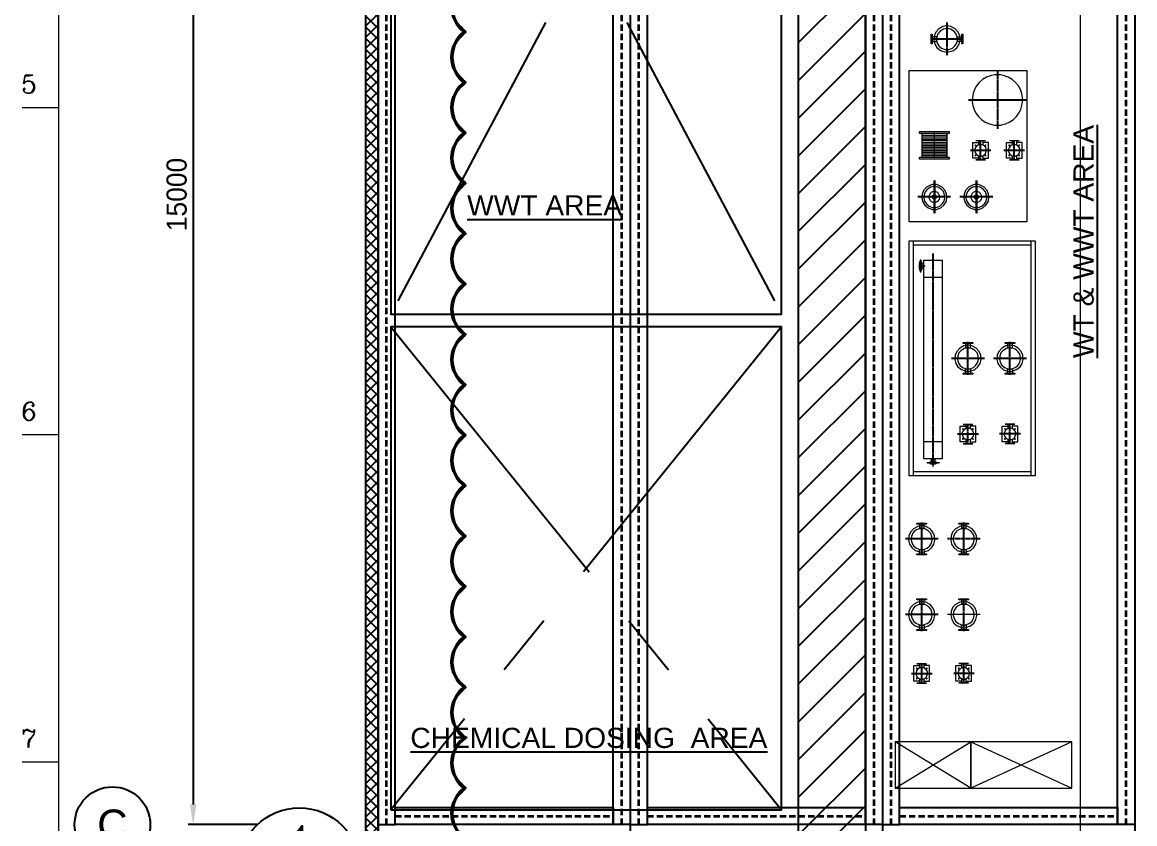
# Model space of a CAD drawing. Header units: millimetres. Extents: x -300 to 383236, y -195106 to -144646.
# Drawn here: x 760 to 13993, y -173691 to -164152 of the extents above; entities that cross this region are included whole.
import ezdxf
from ezdxf.enums import TextEntityAlignment as Align

# ---------------------------------------------------------------- set-up
doc = ezdxf.new("R2010")
doc.units = ezdxf.units.MM
doc.header["$LTSCALE"] = 60
doc.set_wipeout_variables(frame=1)
for name, pattern in [('CENTER', [2, 1.25, -0.25, 0.25, -0.25]), ('CENTER2', [28.575, 19.05, -3.175, 3.175, -3.175]), ('HIDDEN', [0.375, 0.25, -0.125]), ('PDF_IMPORT', [1, 0.8, -0.2])]:
    doc.linetypes.add(name, pattern=pattern)
doc.layers.get('Defpoints').update_dxf_attribs({"color": 140})
for name, color, linetype in [('1', 7, 'Continuous'), ('1CEN', 20, 'CENTER'), ('1ST FL_SIDE-WALL', 8, 'Continuous'), ('AA-XXXX-SYMB', 7, 'Continuous'), ('C_TEXT_01', 2, 'Continuous'), ('CENTER', 1, 'CENTER2'), ('CONTAINER', 2, 'Continuous'), ('DIM', 7, 'Continuous'), ('DIM-SCALE', 7, 'Continuous'), ('PDF7_형상', 7, 'Continuous'), ('STEEL', 3, 'Continuous')]:
    doc.layers.add(name, color=color, linetype=linetype)
for name, color, linetype, lineweight in [('C_REV', 4, 'Continuous', 50), ('EQUIPMENT', 253, 'Continuous', 0), ('TAN-TIT', 30, 'Continuous', 0), ('TEXT', 3, 'Continuous', 0)]:
    doc.layers.add(name, color=color, linetype=linetype, lineweight=lineweight)
doc.styles.add('ArchiLab', font='')
doc.styles.add('Arial', font='arial.ttf')
doc.styles.add('COM', font='COMPLEX', dxfattribs={"height": 5})
doc.styles.add('GHS', font='romans.shx', dxfattribs={"width": 0.8, "bigfont": 'ghs.shx'})
doc.styles.add('돋움', font='')
doc.styles.get('ArchiLab').set_extended_font_data('Dotum')
doc.styles.get('돋움').set_extended_font_data('Dotum')
doc.dimstyles.new('일반도면_0060', dxfattribs={"dimtxt": 240, "dimasz": 240, "dimexe": 60, "dimexo": 300, "dimgap": 75, "dimtad": 1, "dimdec": 0, "dimzin": 0, "dimdsep": 46, "dimtxsty": '돋움', "dimcen": -300, "dimclrd": 7, "dimclre": 7, "dimclrt": 2, "dimadec": 8, "dimazin": 0, "dimtfac": 1, "dimtdec": 0, "dimtix": 1, "dimtmove": 2, "dimatfit": 3, "dimfxl": 1, "dimtolj": 1, "dimtzin": 0, "dimarcsym": 0})

# ---------------------------------------------------------------- blocks, each defined once
blk = doc.blocks.new('A$C44261593')
h = blk.add_hatch()
h.set_pattern_fill('ANSI31', color=253, scale=100)
h.set_pattern_definition([(45, (0, -50460), (-224.5064, 224.5064), [])])
edge = h.paths.add_edge_path()
edge.add_line((-58347, -14256), (-58347, -14056))
edge.add_line((-58347, -14056), (-57547, -14056))
edge.add_line((-57547, -14056), (-57547, -15056))
edge.add_line((-57547, -15056), (-60547, -15056))
edge.add_line((-60547, -15056), (-60547, -31056))
edge.add_line((-60547, -31056), (-57647, -31056))
edge.add_line((-57647, -31056), (-57647, -32268))
edge.add_line((-57647, -32268), (-43347, -32268))
edge.add_line((-43347, -32268), (-43347, -29256))
edge.add_line((-43347, -29256), (-34347, -29256))
edge.add_line((-34347, -29256), (-34347, -14206))
edge.add_line((-34347, -14206), (-33547, -14206))
edge.add_line((-33547, -14206), (-33547, -29256))
edge.add_line((-33547, -29256), (-30497, -29256))
edge.add_line((-30497, -29256), (-30497, -30056))
edge.add_line((-30497, -30056), (-30547, -30056))
edge.add_line((-30547, -30056), (-30547, -34906))
edge.add_line((-30547, -34906), (-30569, -34906))
edge.add_arc((-31590, -35134), 1046, 12.5777, 76.5787)
edge.add_line((-31347, -34117), (-31347, -30056))
edge.add_line((-31347, -30056), (-42547, -30056))
edge.add_line((-42547, -30056), (-42547, -34906))
edge.add_line((-42547, -34906), (-43347, -34906))
edge.add_line((-43347, -34906), (-43347, -33068))
edge.add_line((-43347, -33068), (-57647, -33068))
edge.add_line((-57647, -33068), (-57647, -34906))
edge.add_line((-57647, -34906), (-58447, -34906))
edge.add_line((-58447, -34906), (-58447, -31856))
edge.add_line((-58447, -31856), (-66197, -31856))
edge.add_line((-66197, -31856), (-66197, -31056))
edge.add_line((-66197, -31056), (-61347, -31056))
edge.add_line((-61347, -31056), (-61347, -14256))
edge.add_line((-61347, -14256), (-58347, -14256))
at = {"color": 253}
for p, q in [((-61347, -31056), (-61347, -14256)), ((-60547, -31056), (-60547, -15056))]:
    blk.add_line(p, q, dxfattribs=at)
blk = doc.blocks.new('*D56')
at = {"layer": 'Defpoints', "color": 0, "transparency": 16777216}
for p in [(3993, -158702), (2793, -173702), (3993, -173702)]:
    blk.add_point(p, dxfattribs=at)
at = {"layer": 'DIM-SCALE', "color": 7, "lineweight": -2, "transparency": 16777216}
for p, q in [((3693, -158702), (2733, -158702)), ((2793, -158942), (2793, -173462)), ((3693, -173702), (2733, -173702))]:
    blk.add_line(p, q, dxfattribs=at)
at = {"layer": 'DIM-SCALE', "color": 7, "transparency": 16777216}
for points in [[(2753, -158942), (2833, -158942), (2793, -158702)], [(2753, -173462), (2833, -173462), (2793, -173702)]]:
    blk.add_solid(points, dxfattribs=at)
at = {"layer": 'DIM-SCALE', "color": 2, "transparency": 16777216, "insert": (2598, -166202), "char_height": 240, "attachment_point": 5, "rotation": 90, "style": '돋움'}
blk.add_mtext('\\A1;15000', dxfattribs=at)
blk = doc.blocks.new('A$C1F841B1D')
blk.add_wipeout([(207.3, 585.3), (300, 600), (392.7, 585.3), (476.3, 542.7), (542.7, 476.3), (585.3, 392.7), (600, 300), (585.3, 207.3), (542.7, 123.7), (476.3, 57.3), (392.7, 14.7), (300, 0), (207.3, 14.7), (123.7, 57.3), (57.3, 123.7), (14.7, 207.3), (0, 300), (14.7, 392.7), (57.3, 476.3), (123.7, 542.7)])
at = {"layer": 'AA-XXXX-SYMB'}
blk.add_line((0, 300), (600, 300), dxfattribs=at)
blk.add_circle((300, 300), 300, dxfattribs=at)
at = {"layer": 'AA-XXXX-SYMB', "color": 3, "linetype": 'Continuous', "style": 'ArchiLab'}
for tag, p in [('NO', (307.7, 357.8)), ('MARK', (308.1, 91.4))]:
    blk.add_attdef(tag, text='', height=150, dxfattribs=at).set_placement(p, align=Align.CENTER)
blk = doc.blocks.new('15M')
at = {"linetype": 'HIDDEN', "ltscale": 5}
for p, q in [((-110087, -152171), (-95087, -152171)), ((-110087, -152179), (-95087, -152179)), ((-109989, -152276), (-109989, -154870)), ((-109982, -152276), (-109982, -154870)), ((-95192, -152276), (-95192, -154870)), ((-95185, -152276), (-95185, -154870)), ((-110087, -154968), (-95087, -154968)), ((-110087, -154976), (-95087, -154976))]:
    blk.add_line(p, q, dxfattribs=at)
for points in [[(-110087, -152276), (-95087, -152276), (-95087, -152073), (-110087, -152073)], [(-109884, -154870), (-110087, -154870), (-110087, -152276), (-109884, -152276)], [(-95290, -154870), (-95087, -154870), (-95087, -152276), (-95290, -152276)], [(-110087, -154870), (-95087, -154870), (-95087, -155073), (-110087, -155073)]]:
    blk.add_lwpolyline(points, close=True)
blk = doc.blocks.new('BORDER')
at = {"layer": 'TAN-TIT'}
for p, q in [((4977, 164680), (4977, 3520)), ((4977, 99787), (3534, 99787)), ((4977, 86808), (3534, 86808)), ((4977, 73830), (3534, 73830))]:
    blk.add_line(p, q, dxfattribs=at)
at = {"layer": 'TAN-TIT', "style": 'COM'}
for s, p in [('5', (4111, 100364)), ('6', (4111, 87385)), ('7', (4111, 74406))]:
    blk.add_text(s, height=721, dxfattribs=at).set_placement(p, align=Align.RIGHT)

msp = doc.modelspace()

# ---------------------------------------------------------------- hatches: boundary and pattern name
at = {"layer": '1ST FL_SIDE-WALL'}
h = msp.add_hatch(dxfattribs=at)
h.set_pattern_fill('ANSI37', color=252, scale=750, angle=-90)
h.set_pattern_definition([(315, (0, 0), (66.29126, 66.29126), []), (45, (0, 0), (-66.29126, 66.29126), [])])
h.paths.add_polyline_path([(4993, -179702.1), (4993, -158702.1), (40993, -158702.1), (40993, -173702.1), (46993, -173702.1), (46993, -176702.1), (55993, -176702.1), (55993, -176552.1), (47143, -176552.1), (47143, -173552.1), (41143, -173552.1), (41143, -158552.1), (4843, -158552.1), (4843, -179852.1), (37843, -179852.1), (37843, -185852.1), (56143, -185852.1), (56143, -179702.1), (55993, -179702.1), (55993, -185702.1), (37993, -185702.1), (37993, -179702.1)])

# ---------------------------------------------------------------- linework, layer by layer
at = {"color": 7}
for points in [[(9793, -158852.1), (5143, -158852.1), (5143, -167627.1), (9793, -167627.1)], [(5143, -173524.1), (9793, -173524.1), (9793, -167777.1), (5143, -167777.1)]]:
    msp.add_lwpolyline(points, close=True, dxfattribs=at)
at = {"layer": '1CEN', "color": 1, "ltscale": 50}
for p, q in [((4993, -154202.1), (4993, -183702.1)), ((7993, -154202.1), (7993, -183702.1)), ((10993, -154202.1), (10993, -183702.1)), ((13993, -154202.1), (13993, -183702.1)), ((9793, -158852.1), (5143, -167627.1)), ((5143, -158852.1), (9793, -167627.1)), ((9793, -167777.1), (5143, -173524.1)), ((5143, -167777.1), (9793, -173524.1))]:
    msp.add_line(p, q, dxfattribs=at)
at = {"layer": '1ST FL_SIDE-WALL', "color": 3}
msp.add_lwpolyline([(55993, -176702.1), (55993, -176552.1), (47143, -176552.1), (47143, -173552.1), (41143, -173552.1), (41143, -158552.1), (4843, -158552.1), (4843, -179852.1), (37843, -179852.1), (37843, -185852.1), (56143, -185852.1), (56143, -179702.1), (55993, -179702.1), (55993, -185702.1), (37993, -185702.1), (37993, -179702.1), (4993, -179702.1), (4993, -158702.1), (40993, -158702.1), (40993, -173702.1), (46993, -173702.1), (46993, -176702.1), (55993, -176702.1)], dxfattribs=at)
at = {"layer": 'C_REV'}
msp.add_lwpolyline([(6026.5, -173867.1, -0.5205671), (6026.5, -173267.1, -0.5205671), (6026.5, -172667.1, -0.5205671), (6026.5, -172067.1, -0.5205671), (6026.5, -171467.1, -0.5205671), (6026.5, -170867.1, -0.5205671), (6026.5, -170267.1, -0.5205671), (6026.5, -169667.1, -0.5205671), (6026.5, -169067.1, -0.5205671), (6026.5, -168467.1, -0.5205671), (6026.5, -167867.1, -0.5205671), (6026.5, -167267.1, -0.5205671), (6026.5, -166667.1, -0.5205671), (6026.5, -166067.1, -0.5205671), (6026.5, -165467.1, -0.5205671), (6026.5, -164867.1, -0.5205671), (6026.5, -164267.1, -0.5205671), (6026.5, -163667.1, -0.5205671)], format="xyb", dxfattribs=at)
at = {"layer": 'CENTER', "color": 253, "ltscale": 0.001}
for points in [[(11759.7, -164156.6), (11759.7, -164546.9)], [(11954.4, -164352.3), (11564, -164352.3)], [(12358.8, -164732.9), (12358.8, -165421.8)], [(12014.9, -165076.8), (12703.7, -165076.8)], [(12159.8, -165792.7), (12159.8, -165561.3)], [(12558.8, -165792.7), (12558.8, -165561.3)], [(12282, -165677), (12036.5, -165677)], [(12682.1, -165677), (12436.6, -165677)], [(11805.1, -166231.7), (11413.7, -166231.7)], [(12304.7, -166231.7), (11914.3, -166231.7)], [(11594.3, -169439.1), (11594.3, -166905.4)], [(12009.5, -168346.9), (12009.5, -167956.5)], [(12509.1, -168346.9), (12509.1, -167956.5)], [(12204.1, -168152.2), (11813.8, -168152.2)], [(12704.8, -168152.2), (12314.4, -168152.2)], [(12009.5, -169167.6), (12009.5, -168936.2)], [(12509.1, -169167.6), (12509.1, -168936.2)], [(11886.2, -169051.9), (12132.8, -169051.9)], [(12632.4, -169051.9), (12385.8, -169051.9)], [(11459.1, -170497.7), (11459.1, -170106.3)], [(11959.8, -170497.7), (11959.8, -170106.3)], [(11654.8, -170302), (11264.4, -170302)], [(12154.4, -170302), (11764, -170302)], [(11459.1, -171397.4), (11459.1, -171007.1)], [(11959.8, -171397.4), (11959.8, -171007.1)], [(11654.8, -171201.7), (11264.4, -171201.7)], [(11459.1, -172018.1), (11459.1, -171785.7)], [(11959.8, -172018.1), (11959.8, -171785.7)], [(11335.8, -171902.4), (11582.4, -171902.4)], [(12082, -171902.4), (11836.5, -171902.4)]]:
    msp.add_lwpolyline(points, dxfattribs=at)
for points in [[(11609.4, -166037.1), (11609.4, -166427.4)], [(12109, -166037.1), (12109, -166427.4)]]:
    msp.add_lwpolyline(points, close=True, dxfattribs=at)
at = {"layer": 'CONTAINER', "const_width": 10}
for points in [[(4993, -158702.1), (7993, -158702.1), (7993, -173702.1), (4993, -173702.1)], [(10993, -158702.1), (7993, -158702.1), (7993, -173702.1), (10993, -173702.1)], [(10993, -158702.1), (13993, -158702.1), (13993, -173702.1), (10993, -173702.1)]]:
    msp.add_lwpolyline(points, close=True, dxfattribs=at)
at = {"layer": 'DIM'}
msp.add_circle((1833, -173702.1), 450, dxfattribs=at)
at = {"layer": 'EQUIPMENT'}
msp.add_lwpolyline([(13343, -174452.1), (35743, -174452.1), (35743, -157952.1), (13343, -157952.1)], close=True, dxfattribs=at)
at = {"layer": 'EQUIPMENT', "lineweight": 20}
for points in [[(11807.3, -164203.1), (11783.5, -164197.7), (11759.7, -164195.5), (11734.8, -164197.7), (11711, -164203.1)], [(11584.5, -164304.7), (11569.4, -164304.7)], [(11583.4, -164379.3), (11634.3, -164379.3), (11634.3, -164324.2), (11583.4, -164324.2)], [(11801.9, -164234.4), (11781.3, -164229), (11759.7, -164226.9), (11738.1, -164229), (11716.4, -164234.4)], [(11936, -164379.3), (11884.1, -164379.3), (11884.1, -164324.2), (11936, -164324.2)], [(11933.8, -164304.7), (11948.9, -164304.7)], [(11636.4, -164352.3), (11569.4, -164352.3)], [(11584.5, -164398.8), (11569.4, -164398.8)], [(11738.1, -164475.6), (11759.7, -164476.7), (11781.3, -164475.6)], [(11881.9, -164352.3), (11948.9, -164352.3)], [(11933.8, -164398.8), (11948.9, -164398.8)], [(11734.8, -164505.8), (11759.7, -164508), (11783.5, -164505.8)], [(12431.2, -164785.9), (12395.6, -164779.4), (12358.8, -164777.3), (12323.1, -164779.4), (12287.4, -164785.9)], [(12323.1, -165375.3), (12358.8, -165377.4), (12395.6, -165375.3)], [(11459.1, -165476.9), (11459.1, -165757)], [(11459.1, -165497.5), (11759.7, -165497.5)], [(11459.1, -165516.9), (11759.7, -165516.9)], [(11459.1, -165537.5), (11759.7, -165537.5)], [(11609.4, -165781.9), (11609.4, -165452.1)], [(11459.1, -165556.9), (11759.7, -165556.9)], [(11459.1, -165577.5), (11759.7, -165577.5)], [(11459.1, -165597), (11759.7, -165597)], [(11459.1, -165617.5), (11759.7, -165617.5)], [(11459.1, -165637), (11759.7, -165637)], [(11459.1, -165657.5), (11759.7, -165657.5)], [(12133.9, -165770), (12065.7, -165770), (12065.7, -165584), (12133.9, -165584)], [(12091.7, -165617.5), (12107.9, -165617.5)], [(12100.3, -165609.9), (12100.3, -165625.1)], [(12217.1, -165561.3), (12101.4, -165561.3)], [(12217.1, -165563.4), (12101.4, -165563.4)], [(12189, -165615.3), (12175, -165609.9), (12159.8, -165607.8), (12143.6, -165609.9), (12129.5, -165615.3)], [(12133.9, -165563.4), (12133.9, -165613.2)], [(12184.7, -165563.4), (12184.7, -165613.2)], [(12184.7, -165770), (12252.8, -165770), (12252.8, -165584), (12184.7, -165584)], [(12210.6, -165617.5), (12226.9, -165617.5)], [(12218.2, -165609.9), (12218.2, -165625.1)], [(12534, -165770), (12465.8, -165770), (12465.8, -165584), (12534, -165584)], [(12491.8, -165617.5), (12508, -165617.5)], [(12500.4, -165609.9), (12500.4, -165625.1)], [(12617.2, -165561.3), (12501.5, -165561.3)], [(12617.2, -165563.4), (12501.5, -165563.4)], [(12589.1, -165615.3), (12575.1, -165609.9), (12558.8, -165607.8), (12543.7, -165609.9), (12529.6, -165615.3)], [(12534, -165563.4), (12534, -165613.2)], [(12584.8, -165563.4), (12584.8, -165613.2)], [(12584.8, -165770), (12652.9, -165770), (12652.9, -165584), (12584.8, -165584)], [(12610.7, -165617.5), (12627, -165617.5)], [(12618.3, -165609.9), (12618.3, -165625.1)], [(11459.1, -165677), (11759.7, -165677)], [(11459.1, -165697.5), (11759.7, -165697.5)], [(11459.1, -165717), (11759.7, -165717)], [(11459.1, -165737.5), (11759.7, -165737.5)], [(12091.7, -165736.5), (12107.9, -165736.5)], [(12100.3, -165744), (12100.3, -165728.9)], [(12217.1, -165790.5), (12101.4, -165790.5)], [(12217.1, -165792.7), (12101.4, -165792.7)], [(12133.9, -165740.8), (12133.9, -165790.5)], [(12143.6, -165744), (12159.8, -165746.2), (12175, -165744)], [(12184.7, -165740.8), (12184.7, -165790.5)], [(12210.6, -165736.5), (12226.9, -165736.5)], [(12218.2, -165744), (12218.2, -165728.9)], [(12491.8, -165736.5), (12508, -165736.5)], [(12500.4, -165744), (12500.4, -165728.9)], [(12617.2, -165790.5), (12501.5, -165790.5)], [(12617.2, -165792.7), (12501.5, -165792.7)], [(12534, -165740.8), (12534, -165790.5)], [(12543.7, -165744), (12558.8, -165746.2), (12575.1, -165744)], [(12584.8, -165740.8), (12584.8, -165790.5)], [(12610.7, -165736.5), (12627, -165736.5)], [(12618.3, -165744), (12618.3, -165728.9)], [(11655.9, -166089), (11633.2, -166083.6), (11609.4, -166082.5), (11585.6, -166083.6), (11562.9, -166089)], [(11651.6, -166114.9), (11631, -166109.5), (11609.4, -166107.4), (11587.8, -166109.5), (11566.1, -166114.9)], [(11641.8, -166175.5), (11625.6, -166169), (11609.4, -166166.8), (11592.1, -166169), (11577, -166175.5)], [(12155.5, -166089), (12132.8, -166083.6), (12109, -166082.5), (12086.3, -166083.6), (12062.5, -166089)], [(12152.2, -166114.9), (12130.6, -166109.5), (12109, -166107.4), (12087.4, -166109.5), (12066.8, -166114.9)], [(12141.4, -166175.5), (12126.3, -166169), (12109, -166166.8), (12092.8, -166169), (12076.5, -166175.5)], [(11592.1, -166294.4), (11609.4, -166297.7), (11625.6, -166294.4)], [(12092.8, -166294.4), (12109, -166297.7), (12126.3, -166294.4)], [(11585.6, -166379.9), (11609.4, -166382), (11633.2, -166379.9)], [(11587.8, -166355), (11609.4, -166357.2), (11631, -166355)], [(12086.3, -166379.9), (12109, -166382), (12132.8, -166379.9)], [(12087.4, -166355), (12109, -166357.2), (12130.6, -166355)], [(11431, -167082.8), (11461.2, -167082.8), (11458, -167082.8), (11455.8, -167083.8), (11454.8, -167087.1), (11454.8, -167093.6), (11451.5, -167114.1), (11449.3, -167116.3), (11446.1, -167118.4), (11442.9, -167116.3), (11441.8, -167114.1), (11438.5, -167093.6), (11438.5, -167087.1), (11437.5, -167083.8), (11434.2, -167082.8), (11431, -167082.8), (11431, -167023.3), (11434.2, -167023.3), (11437.5, -167022.2), (11438.5, -167019), (11438.5, -167013.6), (11438.5, -167012.5), (11441.8, -166991.9), (11442.9, -166988.7), (11446.1, -166987.6), (11449.3, -166988.7), (11451.5, -166991.9), (11454.8, -167012.5), (11454.8, -167019), (11455.8, -167022.2), (11458, -167023.3), (11461.2, -167023.3), (11431, -167023.3)], [(11446.1, -166976.8), (11446.1, -167129.3)], [(11431, -167052.5), (11501.3, -167052.5)], [(11437.5, -167002.7), (11455.8, -167002.7)], [(11437.5, -167103.3), (11455.8, -167103.3)], [(11438.5, -167008.1), (11453.7, -167008.1)], [(11438.5, -167097.9), (11453.7, -167097.9)], [(11440.7, -166996.3), (11451.5, -166996.3)], [(11440.7, -167109.8), (11451.5, -167109.8)], [(11441.8, -167082.8), (11441.8, -167023.3)], [(11486.1, -167028.7), (11446.1, -167028.7), (11446.1, -167077.4), (11486.1, -167077.4)], [(11451.5, -167082.8), (11451.5, -167023.3)], [(11461.2, -167023.3), (11461.2, -167082.8)], [(11486.1, -167187.7), (11702.4, -167187.7)], [(12057.1, -168003), (12033.3, -167997.6), (12009.5, -167995.4), (11984.6, -167997.6), (11960.8, -168003)], [(11961.9, -167978.1), (11961.9, -167963)], [(12051.7, -168034.4), (12031.1, -168029), (12009.5, -168026.8), (11987.9, -168029), (11966.2, -168034.4)], [(11981.4, -167976), (11981.4, -168026.8), (12037.6, -168026.8), (12037.6, -167976)], [(12009.5, -168029), (12009.5, -167963)], [(12056, -167978.1), (12056, -167963)], [(12557.8, -168003), (12534, -167997.6), (12509.1, -167995.4), (12485.3, -167997.6), (12461.5, -168003)], [(12462.6, -167978.1), (12462.6, -167963)], [(12481, -167976), (12481, -168026.8), (12537.2, -168026.8), (12537.2, -167976)], [(12509.1, -168029), (12509.1, -167963)], [(12556.7, -167978.1), (12556.7, -167963)], [(11981.4, -168328.5), (11981.4, -168276.6), (12037.6, -168276.6), (12037.6, -168328.5)], [(11984.6, -168305.8), (12009.5, -168308), (12033.3, -168305.8)], [(11987.9, -168275.5), (12009.5, -168276.6), (12031.1, -168275.5)], [(12009.5, -168275.5), (12009.5, -168341.5)], [(12481, -168328.5), (12481, -168276.6), (12537.2, -168276.6), (12537.2, -168328.5)], [(12485.3, -168305.8), (12509.1, -168308), (12534, -168305.8)], [(12509.1, -168275.5), (12509.1, -168341.5)], [(11961.9, -168326.3), (11961.9, -168341.5)], [(12056, -168326.3), (12056, -168341.5)], [(12462.6, -168326.3), (12462.6, -168341.5)], [(12556.7, -168326.3), (12556.7, -168341.5)], [(11984.6, -169144.9), (11916.5, -169144.9), (11916.5, -168958.9), (11984.6, -168958.9)], [(11951.1, -168936.2), (12066.8, -168936.2)], [(11951.1, -168938.4), (12066.8, -168938.4)], [(11984.6, -168938.4), (11984.6, -168988.1)], [(12034.4, -168938.4), (12034.4, -168988.1)], [(12034.4, -169144.9), (12102.5, -169144.9), (12102.5, -168958.9), (12034.4, -168958.9)], [(12484.2, -169144.9), (12416.1, -169144.9), (12416.1, -168958.9), (12484.2, -168958.9)], [(12567.5, -168936.2), (12451.8, -168936.2)], [(12567.5, -168938.4), (12451.8, -168938.4)], [(12484.2, -168938.4), (12484.2, -168988.1)], [(12534, -168938.4), (12534, -168988.1)], [(12534, -169144.9), (12602.1, -169144.9), (12602.1, -168958.9), (12534, -168958.9)], [(11957.6, -168992.5), (11942.5, -168992.5)], [(11957.6, -169111.4), (11942.5, -169111.4)], [(11950, -168984.9), (11950, -169000)], [(11950, -169119), (11950, -169103.8)], [(12038.7, -168990.3), (12024.6, -168984.9), (12009.5, -168982.7), (11994.4, -168984.9), (11979.2, -168990.3)], [(12076.5, -168992.5), (12060.3, -168992.5)], [(12076.5, -169111.4), (12060.3, -169111.4)], [(12069, -168984.9), (12069, -169000)], [(12069, -169119), (12069, -169103.8)], [(12442, -168992.5), (12457.2, -168992.5)], [(12442, -169111.4), (12457.2, -169111.4)], [(12449.6, -168984.9), (12449.6, -169000)], [(12449.6, -169119), (12449.6, -169103.8)], [(12539.4, -168990.3), (12524.2, -168984.9), (12509.1, -168982.7), (12494, -168984.9), (12479.9, -168990.3)], [(12561, -168992.5), (12576.1, -168992.5)], [(12561, -169111.4), (12576.1, -169111.4)], [(12568.6, -168984.9), (12568.6, -169000)], [(12568.6, -169119), (12568.6, -169103.8)], [(11486.1, -169140.6), (11702.4, -169140.6)], [(11951.1, -169166.6), (12066.8, -169166.6)], [(11951.1, -169167.6), (12066.8, -169167.6)], [(11984.6, -169115.7), (11984.6, -169166.6)], [(11994.4, -169119), (12009.5, -169121.1), (12024.6, -169119)], [(12034.4, -169115.7), (12034.4, -169166.6)], [(12567.5, -169166.6), (12451.8, -169166.6)], [(12567.5, -169167.6), (12451.8, -169167.6)], [(12484.2, -169115.7), (12484.2, -169166.6)], [(12494, -169119), (12509.1, -169121.1), (12524.2, -169119)], [(12534, -169115.7), (12534, -169166.6)], [(11570.5, -169346.1), (11570.5, -169395.8), (11618, -169395.8), (11618, -169355.8), (11570.5, -169355.8)], [(11618, -169346.1), (11618, -169355.8)], [(11669.9, -169395.8), (11518.6, -169395.8)], [(11564, -169380.7), (11564, -169411), (11564, -169407.7), (11562.9, -169405.6), (11560.7, -169404.5), (11554.2, -169404.5), (11554.2, -169403.4), (11533.7, -169401.2), (11530.5, -169399.1), (11529.4, -169395.8), (11530.5, -169392.6), (11533.7, -169391.5), (11554.2, -169388.2), (11560.7, -169388.2), (11562.9, -169387.2), (11564, -169383.9), (11564, -169380.7), (11624.5, -169380.7), (11624.5, -169383.9), (11625.6, -169387.2), (11627.8, -169388.2), (11634.3, -169388.2), (11654.8, -169391.5), (11658.1, -169392.6), (11659.1, -169395.8), (11658.1, -169399.1), (11654.8, -169401.2), (11634.3, -169403.4), (11634.3, -169404.5), (11627.8, -169404.5), (11625.6, -169405.6), (11624.5, -169407.7), (11624.5, -169411), (11624.5, -169380.7)], [(11538, -169390.4), (11538, -169401.2)], [(11543.4, -169387.2), (11543.4, -169404.5)], [(11549.9, -169388.2), (11549.9, -169403.4)], [(11564, -169391.5), (11624.5, -169391.5)], [(11564, -169401.2), (11624.5, -169401.2)], [(11624.5, -169411), (11564, -169411)], [(11638.6, -169388.2), (11638.6, -169403.4)], [(11645.1, -169387.2), (11645.1, -169404.5)], [(11650.5, -169390.4), (11650.5, -169401.2)], [(11507.7, -170153.9), (11484, -170147.4), (11459.1, -170145.2), (11435.3, -170147.4), (11411.5, -170153.9)], [(11412.6, -170127.9), (11412.6, -170112.8)], [(11431, -170125.7), (11431, -170176.6), (11487.2, -170176.6), (11487.2, -170125.7)], [(11459.1, -170178.7), (11459.1, -170112.8)], [(11506.7, -170127.9), (11506.7, -170112.8)], [(12007.3, -170153.9), (11983.5, -170147.4), (11959.8, -170145.2), (11934.9, -170147.4), (11911.1, -170153.9)], [(11912.2, -170127.9), (11912.2, -170112.8)], [(11931.6, -170125.7), (11931.6, -170176.6), (11986.8, -170176.6), (11986.8, -170125.7)], [(11959.8, -170178.7), (11959.8, -170112.8)], [(12006.3, -170127.9), (12006.3, -170112.8)], [(12001.9, -170184.1), (11981.4, -170178.7), (11959.8, -170176.6), (11937, -170178.7), (11916.5, -170184.1)], [(11431, -170478.3), (11431, -170427.4), (11487.2, -170427.4), (11487.2, -170478.3)], [(11459.1, -170425.3), (11459.1, -170491.2)], [(11931.6, -170478.3), (11931.6, -170427.4), (11986.8, -170427.4), (11986.8, -170478.3)], [(11937, -170425.3), (11959.8, -170427.4), (11981.4, -170425.3)], [(11959.8, -170425.3), (11959.8, -170491.2)], [(11412.6, -170476.1), (11412.6, -170491.2)], [(11435.3, -170456.6), (11459.1, -170457.7), (11484, -170456.6)], [(11506.7, -170476.1), (11506.7, -170491.2)], [(11912.2, -170476.1), (11912.2, -170491.2)], [(11934.9, -170456.6), (11959.8, -170457.7), (11983.5, -170456.6)], [(12006.3, -170476.1), (12006.3, -170491.2)], [(11507.7, -171053.6), (11484, -171048.2), (11459.1, -171046), (11435.3, -171048.2), (11411.5, -171053.6)], [(11412.6, -171027.6), (11412.6, -171012.5)], [(11502.3, -171084.9), (11480.7, -171078.4), (11459.1, -171077.4), (11437.5, -171078.4), (11416.9, -171084.9)], [(11431, -171025.4), (11431, -171077.4), (11487.2, -171077.4), (11487.2, -171025.4)], [(11459.1, -171078.4), (11459.1, -171012.5)], [(11506.7, -171027.6), (11506.7, -171012.5)], [(12007.3, -171053.6), (11983.5, -171048.2), (11959.8, -171046), (11934.9, -171048.2), (11911.1, -171053.6)], [(11912.2, -171027.6), (11912.2, -171012.5)], [(12001.9, -171084.9), (11981.4, -171078.4), (11959.8, -171077.4), (11937, -171078.4), (11916.5, -171084.9)], [(11931.6, -171025.4), (11931.6, -171077.4), (11986.8, -171077.4), (11986.8, -171025.4)], [(11959.8, -171078.4), (11959.8, -171012.5)], [(12006.3, -171027.6), (12006.3, -171012.5)], [(12154.4, -171201.7), (11764, -171201.7)], [(11431, -171378), (11431, -171327.2), (11487.2, -171327.2), (11487.2, -171378)], [(11435.3, -171356.3), (11459.1, -171358.5), (11484, -171356.3)], [(11437.5, -171325), (11459.1, -171327.2), (11480.7, -171325)], [(11459.1, -171325), (11459.1, -171391)], [(11931.6, -171378), (11931.6, -171327.2), (11986.8, -171327.2), (11986.8, -171378)], [(11934.9, -171356.3), (11959.8, -171358.5), (11983.5, -171356.3)], [(11937, -171325), (11959.8, -171327.2), (11981.4, -171325)], [(11959.8, -171325), (11959.8, -171391)], [(11412.6, -171375.8), (11412.6, -171391)], [(11506.7, -171375.8), (11506.7, -171391)], [(11912.2, -171375.8), (11912.2, -171391)], [(12006.3, -171375.8), (12006.3, -171391)], [(11434.2, -171995.4), (11366.1, -171995.4), (11366.1, -171808.4), (11434.2, -171808.4)], [(11407.2, -171843), (11392, -171843)], [(11399.6, -171834.3), (11399.6, -171850.5)], [(11401.8, -171785.7), (11517.5, -171785.7)], [(11401.8, -171787.8), (11517.5, -171787.8)], [(11434.2, -171787.8), (11434.2, -171837.6)], [(11484, -171787.8), (11484, -171837.6)], [(11484, -171995.4), (11552.1, -171995.4), (11552.1, -171808.4), (11484, -171808.4)], [(11526.1, -171843), (11511, -171843)], [(11518.6, -171834.3), (11518.6, -171850.5)], [(11933.8, -171995.4), (11865.7, -171995.4), (11865.7, -171808.4), (11933.8, -171808.4)], [(11891.6, -171843), (11907.9, -171843)], [(11900.3, -171834.3), (11900.3, -171850.5)], [(12017.1, -171785.7), (11901.4, -171785.7)], [(12017.1, -171787.8), (11901.4, -171787.8)], [(11989, -171839.7), (11974.9, -171835.4), (11959.8, -171833.2), (11943.5, -171835.4), (11929.5, -171839.7)], [(11933.8, -171787.8), (11933.8, -171837.6)], [(11984.6, -171787.8), (11984.6, -171837.6)], [(11984.6, -171995.4), (12052.8, -171995.4), (12052.8, -171808.4), (11984.6, -171808.4)], [(12010.6, -171843), (12026.8, -171843)], [(12018.2, -171834.3), (12018.2, -171850.5)], [(11407.2, -171960.8), (11392, -171960.8)], [(11399.6, -171969.5), (11399.6, -171953.3)], [(11401.8, -172016), (11517.5, -172016)], [(11401.8, -172018.1), (11517.5, -172018.1)], [(11434.2, -171966.2), (11434.2, -172016)], [(11484, -171966.2), (11484, -172016)], [(11526.1, -171960.8), (11511, -171960.8)], [(11518.6, -171969.5), (11518.6, -171953.3)], [(11891.6, -171960.8), (11907.9, -171960.8)], [(11900.3, -171969.5), (11900.3, -171953.3)], [(12017.1, -172016), (11901.4, -172016)], [(12017.1, -172018.1), (11901.4, -172018.1)], [(11933.8, -171966.2), (11933.8, -172016)], [(11943.5, -171969.5), (11959.8, -171970.6), (11974.9, -171969.5)], [(11984.6, -171966.2), (11984.6, -172016)], [(12010.6, -171960.8), (12026.8, -171960.8)], [(12018.2, -171969.5), (12018.2, -171953.3)], [(13243, -172716.7), (12042.7, -173267.2), (11143, -172716.7)], [(11143, -173267.2), (12042.7, -172716.7), (13243, -173267.2)]]:
    msp.add_lwpolyline(points, dxfattribs=at)
for points in [[(11571.5, -164293.9), (11583.4, -164293.9), (11583.4, -164409.6), (11571.5, -164409.6)], [(11946.8, -164293.9), (11946.8, -164409.6), (11936, -164409.6), (11936, -164293.9)], [(11784.6, -165476.9), (11434.2, -165476.9), (11434.2, -165452.1), (11784.6, -165452.1)], [(11759.7, -165757), (11759.7, -165476.9)], [(12100.3, -165613.2), (12097.1, -165614.3), (12094.9, -165617.5), (12097.1, -165620.7), (12100.3, -165621.8), (12103.6, -165620.7), (12104.7, -165617.5), (12103.6, -165614.3)], [(12218.2, -165613.2), (12215, -165614.3), (12213.9, -165617.5), (12215, -165620.7), (12218.2, -165621.8), (12221.4, -165620.7), (12223.6, -165617.5), (12221.4, -165614.3)], [(12500.4, -165613.2), (12496.1, -165614.3), (12495, -165617.5), (12496.1, -165620.7), (12500.4, -165621.8), (12503.7, -165620.7), (12504.8, -165617.5), (12503.7, -165614.3)], [(12618.3, -165613.2), (12615.1, -165614.3), (12614, -165617.5), (12615.1, -165620.7), (12618.3, -165621.8), (12621.6, -165620.7), (12623.7, -165617.5), (12621.6, -165614.3)], [(11784.6, -165757), (11784.6, -165781.9), (11434.2, -165781.9), (11434.2, -165757)], [(12100.3, -165732.1), (12097.1, -165733.2), (12094.9, -165736.5), (12097.1, -165739.7), (12100.3, -165740.8), (12103.6, -165739.7), (12104.7, -165736.5), (12103.6, -165733.2)], [(12218.2, -165732.1), (12215, -165733.2), (12213.9, -165736.5), (12215, -165739.7), (12218.2, -165740.8), (12221.4, -165739.7), (12223.6, -165736.5), (12221.4, -165733.2)], [(12500.4, -165732.1), (12496.1, -165733.2), (12495, -165736.5), (12496.1, -165739.7), (12500.4, -165740.8), (12503.7, -165739.7), (12504.8, -165736.5), (12503.7, -165733.2)], [(12618.3, -165732.1), (12615.1, -165733.2), (12614, -165736.5), (12615.1, -165739.7), (12618.3, -165740.8), (12621.6, -165739.7), (12623.7, -165736.5), (12621.6, -165733.2)], [(11702.4, -169346.1), (11486.1, -169346.1), (11486.1, -166983.3), (11702.4, -166983.3)], [(12066.8, -167964.1), (12066.8, -167976), (11951.1, -167976), (11951.1, -167964.1)], [(12567.5, -167964.1), (12567.5, -167976), (12451.8, -167976), (12451.8, -167964.1)], [(12066.8, -168339.3), (11951.1, -168339.3), (11951.1, -168328.5), (12066.8, -168328.5)], [(12567.5, -168339.3), (12451.8, -168339.3), (12451.8, -168328.5), (12567.5, -168328.5)], [(11950, -168988.1), (11946.8, -168989.2), (11945.7, -168992.5), (11946.8, -168995.7), (11950, -168996.8), (11953.3, -168995.7), (11954.4, -168992.5), (11953.3, -168989.2)], [(11950, -169107.1), (11946.8, -169108.2), (11945.7, -169111.4), (11946.8, -169114.7), (11950, -169115.7), (11953.3, -169114.7), (11954.4, -169111.4), (11953.3, -169108.2)], [(12069, -168988.1), (12065.7, -168989.2), (12063.6, -168992.5), (12065.7, -168995.7), (12069, -168996.8), (12072.2, -168995.7), (12073.3, -168992.5), (12072.2, -168989.2)], [(12069, -169107.1), (12065.7, -169108.2), (12063.6, -169111.4), (12065.7, -169114.7), (12069, -169115.7), (12072.2, -169114.7), (12073.3, -169111.4), (12072.2, -169108.2)], [(12449.6, -168988.1), (12446.4, -168989.2), (12445.3, -168992.5), (12446.4, -168995.7), (12449.6, -168996.8), (12452.9, -168995.7), (12455, -168992.5), (12452.9, -168989.2)], [(12449.6, -169107.1), (12446.4, -169108.2), (12445.3, -169111.4), (12446.4, -169114.7), (12449.6, -169115.7), (12452.9, -169114.7), (12455, -169111.4), (12452.9, -169108.2)], [(12568.6, -168988.1), (12565.3, -168989.2), (12564.2, -168992.5), (12565.3, -168995.7), (12568.6, -168996.8), (12571.8, -168995.7), (12572.9, -168992.5), (12571.8, -168989.2)], [(12568.6, -169107.1), (12565.3, -169108.2), (12564.2, -169111.4), (12565.3, -169114.7), (12568.6, -169115.7), (12571.8, -169114.7), (12572.9, -169111.4), (12571.8, -169108.2)], [(11517.5, -170114.9), (11517.5, -170125.7), (11401.8, -170125.7), (11401.8, -170114.9)], [(12017.1, -170114.9), (12017.1, -170125.7), (11901.4, -170125.7), (11901.4, -170114.9)], [(11517.5, -170489.1), (11401.8, -170489.1), (11401.8, -170478.3), (11517.5, -170478.3)], [(12017.1, -170489.1), (11901.4, -170489.1), (11901.4, -170478.3), (12017.1, -170478.3)], [(11517.5, -171014.6), (11517.5, -171025.4), (11401.8, -171025.4), (11401.8, -171014.6)], [(12017.1, -171014.6), (12017.1, -171025.4), (11901.4, -171025.4), (11901.4, -171014.6)], [(11517.5, -171389.9), (11401.8, -171389.9), (11401.8, -171378), (11517.5, -171378)], [(12017.1, -171389.9), (11901.4, -171389.9), (11901.4, -171378), (12017.1, -171378)], [(11399.6, -171837.6), (11396.4, -171839.7), (11395.3, -171843), (11396.4, -171846.2), (11399.6, -171847.3), (11402.9, -171846.2), (11405, -171843), (11402.9, -171839.7)], [(11518.6, -171837.6), (11515.3, -171839.7), (11514.2, -171843), (11515.3, -171846.2), (11518.6, -171847.3), (11521.8, -171846.2), (11522.9, -171843), (11521.8, -171839.7)], [(11900.3, -171837.6), (11897, -171839.7), (11894.9, -171843), (11897, -171846.2), (11900.3, -171847.3), (11903.5, -171846.2), (11904.6, -171843), (11903.5, -171839.7)], [(12018.2, -171837.6), (12014.9, -171839.7), (12013.8, -171843), (12014.9, -171846.2), (12018.2, -171847.3), (12022.5, -171846.2), (12023.6, -171843), (12022.5, -171839.7)], [(11399.6, -171956.5), (11396.4, -171957.6), (11395.3, -171960.8), (11396.4, -171965.2), (11399.6, -171966.2), (11402.9, -171965.2), (11405, -171960.8), (11402.9, -171957.6)], [(11518.6, -171956.5), (11515.3, -171957.6), (11514.2, -171960.8), (11515.3, -171965.2), (11518.6, -171966.2), (11521.8, -171965.2), (11522.9, -171960.8), (11521.8, -171957.6)], [(11900.3, -171956.5), (11897, -171957.6), (11894.9, -171960.8), (11897, -171965.2), (11900.3, -171966.2), (11903.5, -171965.2), (11904.6, -171960.8), (11903.5, -171957.6)], [(12018.2, -171956.5), (12014.9, -171957.6), (12013.8, -171960.8), (12014.9, -171965.2), (12018.2, -171966.2), (12022.5, -171965.2), (12023.6, -171960.8), (12022.5, -171957.6)], [(12042.7, -173267.2), (12042.7, -172716.7), (11143, -172716.7), (11143, -173267.2)], [(13243, -173267.2), (13243, -172716.7), (12042.7, -172716.7), (12042.7, -173267.2)]]:
    msp.add_lwpolyline(points, close=True, dxfattribs=at)
for points in [[(12487.5, -168275.5), (12509.1, -168276.6), (12530.7, -168275.5, 0.7651815), (12552.4, -168034.4), (12530.7, -168029), (12509.1, -168026.8), (12487.5, -168029), (12466.9, -168034.4)], [(11502.3, -170184.1), (11480.7, -170178.7), (11459.1, -170176.6), (11437.5, -170178.7), (11416.9, -170184.1, 0.7646612), (11437.5, -170425.3), (11459.1, -170427.4), (11480.7, -170425.3)], [(11443.9, -171969.5), (11459.1, -171970.6), (11474.2, -171969.5, 0.7033173), (11489.4, -171839.7), (11474.2, -171835.4), (11459.1, -171833.2), (11443.9, -171835.4), (11429.9, -171839.7)]]:
    msp.add_lwpolyline(points, format="xyb", dxfattribs=at)
for centre in [(11609.2, -166231.9), (12108.8, -166231.9)]:
    msp.add_circle(centre, 25, dxfattribs=at)
for points in [[(11711, -164203.1), (11555.8, -164258.5), (11572.2, -164476.9), (11734.8, -164505.8)], [(11783.5, -164505.8), (11946.1, -164479), (11962.3, -164256.1), (11807.3, -164203.1)], [(11716.4, -164234.4), (11597.5, -164280.4), (11610.5, -164449.5), (11738.1, -164475.6)], [(11781.3, -164475.6), (11908.3, -164447.9), (11920.2, -164280.2), (11801.9, -164234.4)], [(12287.4, -164785.9), (11964.6, -164875.8), (11992.6, -165324.6), (12323.1, -165375.3)], [(12395.6, -165375.3), (12725.8, -165324.4), (12754, -164876), (12431.2, -164785.9)], [(12129.5, -165615.3), (12072.8, -165641.4), (12079, -165728), (12143.6, -165744)], [(12175, -165744), (12239.5, -165728), (12245.7, -165641.4), (12189, -165615.3)], [(12529.6, -165615.3), (12470.5, -165643.6), (12480.4, -165728.1), (12543.7, -165744)], [(12575.1, -165744), (12639.6, -165728), (12645.8, -165641.4), (12589.1, -165615.3)], [(11562.9, -166089), (11413.6, -166142.5), (11430.2, -166351.9), (11585.6, -166379.9)], [(11566.1, -166114.9), (11446.4, -166161.4), (11461.9, -166331.5), (11587.8, -166355)], [(11577, -166175.5), (11527.7, -166204.1), (11536.2, -166279.5), (11592.1, -166294.4)], [(11625.6, -166294.4), (11681.6, -166279.2), (11692.4, -166207.4), (11641.8, -166175.5)], [(11631, -166355), (11756.9, -166332.1), (11771.7, -166158.8), (11651.6, -166114.9)], [(11633.2, -166379.9), (11788.6, -166351.1), (11804.7, -166142.9), (11655.9, -166089)], [(12062.5, -166089), (11913.7, -166142.2), (11930.3, -166353.2), (12086.3, -166379.9)], [(12066.8, -166114.9), (11947.1, -166159.2), (11961.7, -166331.8), (12087.4, -166355)], [(12076.5, -166175.5), (12026, -166207.4), (12036.8, -166279.2), (12092.8, -166294.4)], [(12126.3, -166294.4), (12182.1, -166279.5), (12190.7, -166204.1), (12141.4, -166175.5)], [(12130.6, -166355), (12256.6, -166332.6), (12271.7, -166160.1), (12152.2, -166114.9)], [(12132.8, -166379.9), (12288.2, -166351.9), (12304.8, -166142.5), (12155.5, -166089)], [(11960.8, -168003), (11805.5, -168059.5), (11822, -168275.9), (11984.6, -168305.8)], [(11966.2, -168034.4), (11847.2, -168081.2), (11860.9, -168249.2), (11987.9, -168275.5)], [(12031.1, -168275.5), (12158, -168247.9), (12171, -168080.8), (12051.7, -168034.4)], [(12033.3, -168305.8), (12195.9, -168277.8), (12214, -168058.3), (12057.1, -168003)], [(12461.5, -168003), (12304.6, -168058.3), (12322.7, -168277.8), (12485.3, -168305.8)], [(12466.9, -168034.4), (12347.6, -168080.8), (12360.6, -168247.9), (12487.5, -168275.5)], [(12534, -168305.8), (12696.6, -168275.9), (12713.1, -168059.5), (12557.8, -168003)], [(11979.2, -168990.3), (11921.3, -169017.9), (11930.7, -169105.1), (11994.4, -169119)], [(12024.6, -169119), (12090.4, -169103), (12095.8, -169015.5), (12038.7, -168990.3)], [(12479.9, -168990.3), (12422.7, -169015.5), (12428.2, -169103), (12494, -169119)], [(12524.2, -169119), (12587.9, -169105.1), (12597.3, -169017.9), (12539.4, -168990.3)], [(11411.5, -170153.9), (11254.7, -170206.5), (11272.3, -170427.3), (11435.3, -170456.6)], [(11484, -170456.6), (11645.7, -170426.5), (11663.7, -170207.7), (11507.7, -170153.9)], [(11911.1, -170153.9), (11755.2, -170206.6), (11773.1, -170427.5), (11934.9, -170456.6)], [(11983.5, -170456.6), (12145.3, -170427.5), (12163.3, -170206.6), (12007.3, -170153.9)], [(11480.7, -170425.3), (11606.5, -170400.7), (11621.9, -170231.5), (11502.3, -170184.1)], [(11916.5, -170184.1), (11797.1, -170230.8), (11811.6, -170399.8), (11937, -170425.3)], [(11981.4, -170425.3), (12106.8, -170399.8), (12121.3, -170230.8), (12001.9, -170184.1)], [(11411.5, -171053.6), (11256.6, -171105), (11270.7, -171326.6), (11435.3, -171356.3)], [(11416.9, -171084.9), (11297, -171129), (11311.9, -171301.2), (11437.5, -171325)], [(11480.7, -171325), (11606.7, -171300.8), (11622.1, -171131.2), (11502.3, -171084.9)], [(11484, -171356.3), (11645.7, -171326.7), (11663.4, -171107.5), (11507.7, -171053.6)], [(11911.1, -171053.6), (11755.5, -171106.1), (11773.2, -171327.9), (11934.9, -171356.3)], [(11916.5, -171084.9), (11798.1, -171129), (11810.4, -171299.9), (11937, -171325)], [(11981.4, -171325), (12108, -171299.9), (12120.3, -171129), (12001.9, -171084.9)], [(11983.5, -171356.3), (12145.2, -171327.9), (12162.9, -171106.1), (12007.3, -171053.6)], [(11429.9, -171839.7), (11370.7, -171869.9), (11380.5, -171951.9), (11443.9, -171969.5)], [(11929.5, -171839.7), (11871.3, -171870.6), (11880.5, -171951.2), (11943.5, -171969.5)], [(11974.9, -171969.5), (12038.2, -171950.6), (12048.2, -171871.4), (11989, -171839.7)]]:
    msp.add_open_spline(points, degree=3, dxfattribs=at)
at = {"layer": 'PDF7_형상', "lineweight": 15}
for points in [[(12709.1, -164726.4), (12709.1, -166526.9), (11308.8, -166526.9), (11308.8, -164726.4)], [(12809.7, -169551.5), (11308.8, -169551.5), (11308.8, -166751.9), (12809.7, -166751.9)]]:
    msp.add_lwpolyline(points, close=True, dxfattribs=at)
at = {"layer": 'PDF7_형상', "color": 8, "linetype": 'PDF_IMPORT', "lineweight": 20, "ltscale": 0.245, "true_color": 0x808080}
for points in [[(11359.6, -169551.5), (11359.6, -166751.9)], [(11359.6, -166801.6), (12758.9, -166801.6)], [(12758.9, -166751.9), (12758.9, -169551.5)], [(12758.9, -169501.8), (11359.6, -169501.8)]]:
    msp.add_lwpolyline(points, dxfattribs=at)

# ---------------------------------------------------------------- block references
at = {"rotation": 90}
for p in [(-147080.4, -63615.1), (-144080.4, -63615.1), (-141080.4, -63615.1)]:
    msp.add_blockref('15M', p, dxfattribs=at)
msp.add_blockref('A$C44261593', (71340, -144646.1))

# ---------------------------------------------------------------- texts
at = {"layer": 'C_TEXT_01', "style": 'Arial'}
msp.add_text('%%UWT & WWT AREA', height=240, rotation=90, dxfattribs=at).set_placement((13503.7, -168148.3))
for s, p in [('%%UWWT AREA', (6052, -166451.5)), ('%%UCHEMICAL DOSING  AREA', (5376.4, -172789.1))]:
    msp.add_text(s, height=240, dxfattribs=at).set_placement(p)
at = {"layer": 'TEXT', "color": 3, "linetype": 'Continuous', "style": 'Arial'}
msp.add_text('C', height=360, dxfattribs=at).set_placement((1833, -173702.1), align=Align.MIDDLE)

# ---------------------------------------------------------------- dimensions: what is measured, and where the dimension line sits
at = {"layer": 'DIM-SCALE'}
dim = msp.add_linear_dim(base=(2793, -173702.1), p1=(3993, -158702.1), p2=(3993, -173702.1), angle=90, dimstyle='일반도면_0060', dxfattribs=at)
dim.commit()
dim.dimension.update_dxf_attribs({"geometry": '*D56', "text_midpoint": (2597.8, -166202.1)})

# ---------------------------------------------------------------- next in the draw order: block references
at = {"layer": 'AA-XXXX-SYMB', "linetype": 'Continuous'}
ref = msp.add_blockref('A$C1F841B1D', (3336.2, -174942), dxfattribs=dict(at, xscale=2.4, yscale=2.4, zscale=2.4))
ref.add_attrib('NO', '1', dxfattribs={"layer": 'STEEL', "linetype": 'Continuous', "height": 360, "style": 'GHS', "width": 0.8}).set_placement((4074.7, -174083.4), align=Align.CENTER)
ref.add_attrib('MARK', 'SD', dxfattribs={"layer": 'STEEL', "linetype": 'Continuous', "height": 360, "style": 'GHS', "width": 0.8}).set_placement((4075.7, -174722.6), align=Align.CENTER)

# ---------------------------------------------------------------- next in the draw order: block references
at = {"layer": '1', "xscale": 0.3, "yscale": 0.3, "zscale": 0.3}
msp.add_blockref('BORDER', (-300, -195106.1), dxfattribs=at)

doc.saveas('drawing.dxf')
